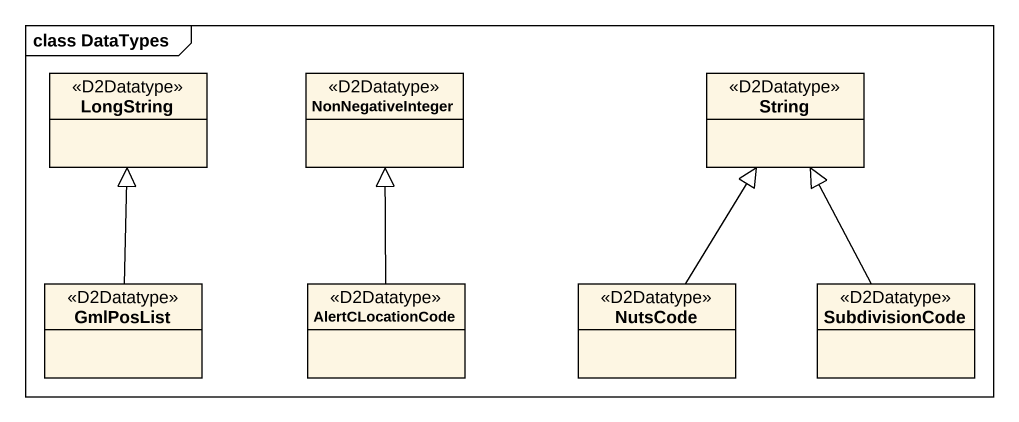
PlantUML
@startuml
mainframe class DataTypes
hide circle
hide empty members
class LongString <<D2Datatype>>
class NonNegativeInteger <<D2Datatype>>
class String <<D2Datatype>>
class GmlPosList <<D2Datatype>>
class AlertCLocationCode <<D2Datatype>>
class NutsCode <<D2Datatype>>
class SubdivisionCode <<D2Datatype>>
GmlPosList -up-|> LongString
AlertCLocationCode -up-|> NonNegativeInteger
NutsCode -up-|> String
SubdivisionCode -up-|> String
@enduml
